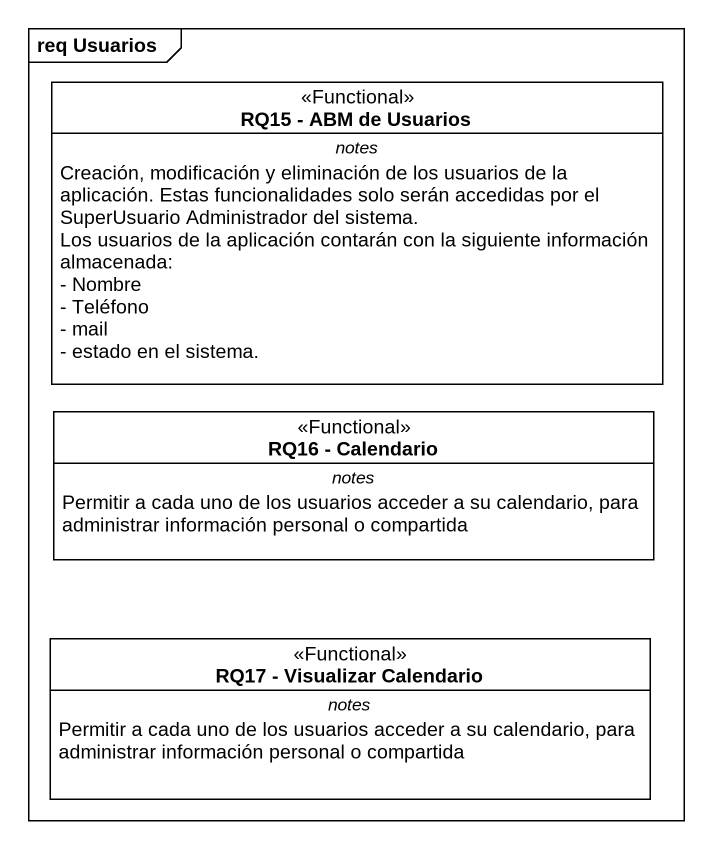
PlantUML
@startuml
mainframe req Usuarios
hide circle
hide empty members
skinparam classAttributeIconSize 0
class "RQ15 - ABM de Usuarios" as RQ15_ABM_de_Usuarios <<Functional>> {
  -- notes --
  Creación, modificación y eliminación de los usuarios de la aplicación. Estas funcionalidades solo serán accedidas por el SuperUsuario Administrador del sistema.
  Los usuarios de la aplicación contarán con la siguiente información almacenada:
  - Nombre
  - Teléfono
  - mail
  - estado en el sistema.
}
class "RQ16 - Calendario" as RQ16_Calendario <<Functional>> {
  -- notes --
  Permitir a cada uno de los usuarios acceder a su calendario, para administrar información personal o compartida
}
class "RQ17 - Visualizar Calendario" as RQ17_Visualizar_Calendario <<Functional>> {
  -- notes --
  Permitir a cada uno de los usuarios acceder a su calendario, para administrar información personal o compartida
}
@enduml
